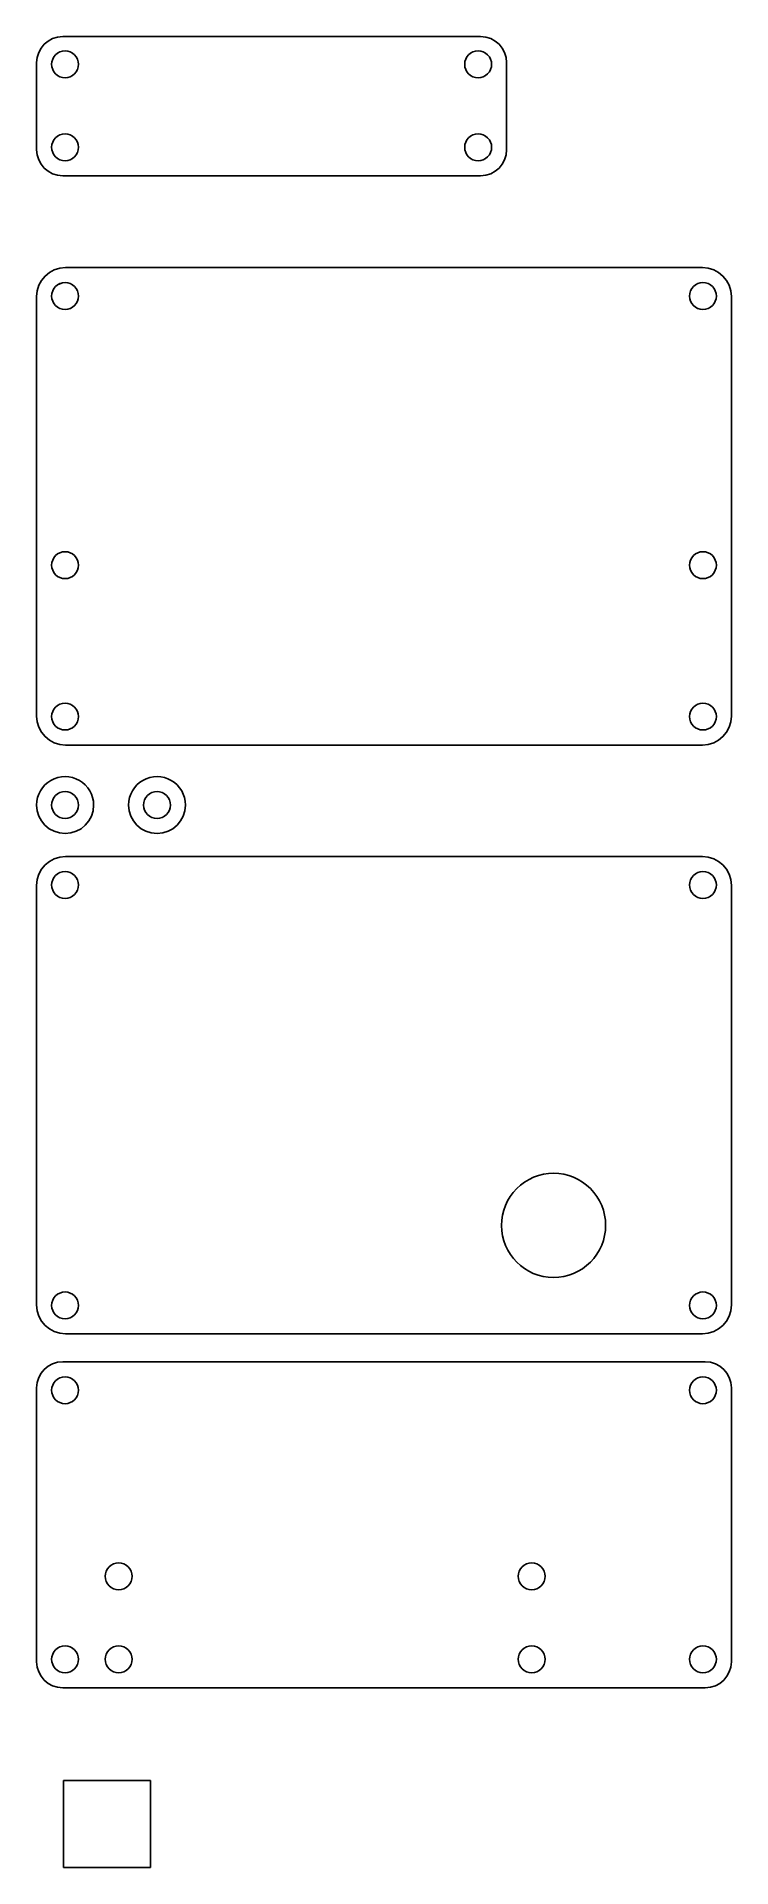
# Model space of a CAD drawing. Extents: x 16 to 96, y 31 to 242.
import ezdxf

# ---------------------------------------------------------------- set-up
doc = ezdxf.new("R2010")
doc.units = 0
doc.layers.add('Layer_1', color=7, linetype='CONTINUOUS')

msp = doc.modelspace()

# ---------------------------------------------------------------- linework, layer by layer
at = {"layer": 'Layer_1', "color": 7}
for points in [[(18.841199, 242.259598), (66.961249, 242.259598)], [(15.841199, 229.229688), (15.841199, 239.259598)], [(69.961249, 239.259598), (69.961249, 229.229688)], [(66.961249, 226.229688), (18.841199, 226.229688)], [(19.180819, 215.646354), (92.501619, 215.646354)], [(15.841199, 163.98597), (15.841199, 212.306734)], [(95.841249, 212.306734), (95.841249, 163.98597)], [(92.501619, 160.64635), (19.180819, 160.64635)], [(19.180822, 147.8002), (92.501576, 147.8002)], [(15.841199, 96.13982), (15.841199, 144.46058)], [(95.841199, 144.46058), (95.841199, 96.13982)], [(92.501576, 92.8002), (19.180822, 92.8002)], [(18.841203, 89.59181), (92.841187, 89.59181)], [(15.841199, 55.03194), (15.841199, 86.59181)], [(95.841191, 86.59181), (95.841191, 55.03194)], [(92.841187, 52.03194), (18.841203, 52.03194)]]:
    msp.add_lwpolyline(points, dxfattribs=at)
for points in [[(18.841199, 242.259598)], [(20.671189, 239.069588)], [(68.231239, 239.069588)], [(20.671189, 229.509668)], [(68.231239, 229.509668)], [(19.180819, 215.646354)], [(20.671199, 212.366354)], [(20.671255, 212.366371)], [(94.111249, 212.366354)], [(94.111261, 212.366371)], [(20.671255, 181.36651)], [(94.111261, 181.36651)], [(20.671199, 163.92634)], [(94.111249, 163.92634)], [(20.671199, 153.72605)], [(22.401199, 153.726)], [(31.254533, 153.72605)], [(32.984531, 153.726)], [(19.180822, 147.8002)], [(20.671197, 144.5202)], [(94.111203, 144.5202)], [(81.365, 105.30634)], [(20.671199, 96.08018)], [(94.111203, 96.08018)], [(18.841203, 89.59181)], [(20.671197, 86.31181)], [(94.111203, 86.31181)], [(26.8392, 64.87184)], [(74.39925, 64.87184)], [(20.671197, 55.31194)], [(26.839212, 55.31192)], [(74.39925, 55.31192)], [(94.111203, 55.31194)], [(18.947525, 41.34006), (28.947525, 41.34006), (28.947525, 31.34006), (18.947525, 31.34006)]]:
    msp.add_lwpolyline(points, close=True, dxfattribs=at)
for points in [[(15.841199, 239.259598), (15.841199, 240.921598), (17.179199, 242.259598), (18.841199, 242.259598)], [(18.025173, 240.165604), (18.315855, 240.456285), (18.710103, 240.619588), (19.121189, 240.619588)], [(19.121189, 240.619588), (19.532275, 240.619588), (19.926523, 240.456285), (20.217205, 240.165604)], [(65.131239, 239.069588), (65.131239, 239.925629), (65.825198, 240.619588), (66.681239, 240.619588)], [(66.681239, 240.619588), (67.092325, 240.619588), (67.486573, 240.456285), (67.777255, 240.165604)], [(66.961249, 242.259598), (68.623249, 242.259598), (69.961249, 240.921598), (69.961249, 239.259598)], [(17.571189, 239.069588), (17.571189, 239.480674), (17.734492, 239.874922), (18.025173, 240.165604)], [(18.025173, 237.973572), (17.734492, 238.264254), (17.571189, 238.658502), (17.571189, 239.069588)], [(20.217205, 240.165604), (20.507886, 239.874922), (20.671189, 239.480674), (20.671189, 239.069588)], [(20.671189, 239.069588), (20.671189, 238.658502), (20.507886, 238.264254), (20.217205, 237.973572)], [(66.681239, 237.519588), (65.825198, 237.519588), (65.131239, 238.213547), (65.131239, 239.069588)], [(67.777255, 240.165604), (68.067936, 239.874922), (68.231239, 239.480674), (68.231239, 239.069588)], [(68.231239, 239.069588), (68.231239, 238.658502), (68.067936, 238.264254), (67.777255, 237.973572)], [(19.121189, 237.519588), (18.710103, 237.519588), (18.315855, 237.682891), (18.025173, 237.973572)], [(20.217205, 237.973572), (19.926523, 237.682891), (19.532275, 237.519588), (19.121189, 237.519588)], [(67.777255, 237.973572), (67.486573, 237.682891), (67.092325, 237.519588), (66.681239, 237.519588)], [(17.571189, 229.509668), (17.571189, 229.920754), (17.734492, 230.315002), (18.025173, 230.605684)], [(18.025173, 230.605684), (18.315855, 230.896365), (18.710103, 231.059668), (19.121189, 231.059668)], [(19.121189, 231.059668), (19.532275, 231.059668), (19.926523, 230.896365), (20.217205, 230.605684)], [(20.217205, 230.605684), (20.507886, 230.315002), (20.671189, 229.920754), (20.671189, 229.509668)], [(65.131239, 229.509668), (65.131239, 230.365709), (65.825198, 231.059668), (66.681239, 231.059668)], [(66.681239, 231.059668), (67.092325, 231.059668), (67.486573, 230.896365), (67.777255, 230.605684)], [(67.777255, 230.605684), (68.067936, 230.315002), (68.231239, 229.920754), (68.231239, 229.509668)], [(18.841199, 226.229688), (17.179199, 226.229688), (15.841199, 227.567688), (15.841199, 229.229688)], [(18.025173, 228.413652), (17.734492, 228.704334), (17.571189, 229.098582), (17.571189, 229.509668)], [(19.121189, 227.959668), (18.710103, 227.959668), (18.315855, 228.122971), (18.025173, 228.413652)], [(20.217205, 228.413652), (19.926523, 228.122971), (19.532275, 227.959668), (19.121189, 227.959668)], [(20.671189, 229.509668), (20.671189, 229.098582), (20.507886, 228.704334), (20.217205, 228.413652)], [(66.681239, 227.959668), (65.825198, 227.959668), (65.131239, 228.653627), (65.131239, 229.509668)], [(67.777255, 228.413652), (67.486573, 228.122971), (67.092325, 227.959668), (66.681239, 227.959668)], [(69.961249, 229.229688), (69.961249, 227.567688), (68.623249, 226.229688), (66.961249, 226.229688)], [(68.231239, 229.509668), (68.231239, 229.098582), (68.067936, 228.704334), (67.777255, 228.413652)], [(15.841199, 212.306734), (15.841199, 214.156884), (17.330669, 215.646354), (19.180819, 215.646354)], [(92.501619, 215.646354), (94.351769, 215.646354), (95.841249, 214.156884), (95.841249, 212.306734)], [(17.571199, 212.366354), (17.571199, 212.77744), (17.734502, 213.171688), (18.025183, 213.46237)], [(17.571255, 212.366371), (17.571255, 213.222412), (18.265214, 213.916371), (19.121255, 213.916371)], [(18.025183, 213.46237), (18.315865, 213.753051), (18.710113, 213.916354), (19.121199, 213.916354)], [(19.121199, 213.916354), (19.532285, 213.916354), (19.926533, 213.753051), (20.217215, 213.46237)], [(19.121255, 213.916371), (19.532341, 213.916371), (19.926589, 213.753068), (20.217271, 213.462387)], [(20.217215, 213.46237), (20.507896, 213.171688), (20.671199, 212.77744), (20.671199, 212.366354)], [(20.217271, 213.462387), (20.507952, 213.171705), (20.671255, 212.777457), (20.671255, 212.366371)], [(91.011249, 212.366354), (91.011249, 212.77744), (91.174552, 213.171688), (91.465233, 213.46237)], [(91.011261, 212.366371), (91.011261, 212.777457), (91.174564, 213.171705), (91.465245, 213.462387)], [(91.465233, 213.46237), (91.755915, 213.753051), (92.150163, 213.916354), (92.561249, 213.916354)], [(91.465245, 213.462387), (91.755927, 213.753068), (92.150175, 213.916371), (92.561261, 213.916371)], [(92.561249, 213.916354), (92.972335, 213.916354), (93.366583, 213.753051), (93.657265, 213.46237)], [(92.561261, 213.916371), (92.972347, 213.916371), (93.366595, 213.753068), (93.657277, 213.462387)], [(93.657265, 213.46237), (93.947946, 213.171688), (94.111249, 212.77744), (94.111249, 212.366354)], [(93.657277, 213.462387), (93.947958, 213.171705), (94.111261, 212.777457), (94.111261, 212.366371)], [(18.025183, 211.270338), (17.734502, 211.56102), (17.571199, 211.955268), (17.571199, 212.366354)], [(19.121255, 210.816374), (18.265215, 210.816374), (17.571257, 211.510331), (17.571255, 212.366371)], [(19.121199, 210.816354), (18.710113, 210.816354), (18.315865, 210.979657), (18.025183, 211.270338)], [(20.217215, 211.270338), (19.926533, 210.979657), (19.532285, 210.816354), (19.121199, 210.816354)], [(20.671255, 212.366371), (20.671253, 211.510331), (19.977295, 210.816374), (19.121255, 210.816374)], [(20.671199, 212.366354), (20.671199, 211.955268), (20.507896, 211.56102), (20.217215, 211.270338)], [(91.465233, 211.270338), (91.174552, 211.56102), (91.011249, 211.955268), (91.011249, 212.366354)], [(92.561261, 210.816374), (91.705221, 210.816374), (91.011263, 211.510331), (91.011261, 212.366371)], [(92.561249, 210.816354), (92.150163, 210.816354), (91.755915, 210.979657), (91.465233, 211.270338)], [(93.657265, 211.270338), (93.366583, 210.979657), (92.972335, 210.816354), (92.561249, 210.816354)], [(94.111261, 212.366371), (94.111259, 211.510331), (93.417301, 210.816374), (92.561261, 210.816374)], [(94.111249, 212.366354), (94.111249, 211.955268), (93.947946, 211.56102), (93.657265, 211.270338)], [(17.571255, 181.36651), (17.571255, 181.777596), (17.734558, 182.171844), (18.025239, 182.462526)], [(18.025239, 182.462526), (18.315921, 182.753207), (18.710169, 182.91651), (19.121255, 182.91651)], [(19.121255, 182.91651), (19.532341, 182.91651), (19.926589, 182.753207), (20.217271, 182.462526)], [(20.217271, 182.462526), (20.507952, 182.171844), (20.671255, 181.777596), (20.671255, 181.36651)], [(91.011261, 181.36651), (91.011261, 181.777596), (91.174564, 182.171844), (91.465245, 182.462526)], [(91.465245, 182.462526), (91.755927, 182.753207), (92.150175, 182.91651), (92.561261, 182.91651)], [(92.561261, 182.91651), (92.972347, 182.91651), (93.366595, 182.753207), (93.657277, 182.462526)], [(93.657277, 182.462526), (93.947958, 182.171844), (94.111261, 181.777596), (94.111261, 181.36651)], [(18.025239, 180.270494), (17.734558, 180.561176), (17.571255, 180.955424), (17.571255, 181.36651)], [(19.121255, 179.81651), (18.710169, 179.81651), (18.315921, 179.979813), (18.025239, 180.270494)], [(20.217271, 180.270494), (19.926589, 179.979813), (19.532341, 179.81651), (19.121255, 179.81651)], [(20.671255, 181.36651), (20.671255, 180.955424), (20.507952, 180.561176), (20.217271, 180.270494)], [(91.465245, 180.270494), (91.174564, 180.561176), (91.011261, 180.955424), (91.011261, 181.36651)], [(92.561261, 179.81651), (92.150175, 179.81651), (91.755927, 179.979813), (91.465245, 180.270494)], [(93.657277, 180.270494), (93.366595, 179.979813), (92.972347, 179.81651), (92.561261, 179.81651)], [(94.111261, 181.36651), (94.111261, 180.955424), (93.947958, 180.561176), (93.657277, 180.270494)], [(17.571199, 163.92634), (17.571199, 164.337426), (17.734502, 164.731674), (18.025183, 165.022356)], [(18.025183, 165.022356), (18.315865, 165.313037), (18.710113, 165.47634), (19.121199, 165.47634)], [(19.121199, 165.47634), (19.532285, 165.47634), (19.926533, 165.313037), (20.217215, 165.022356)], [(20.217215, 165.022356), (20.507896, 164.731674), (20.671199, 164.337426), (20.671199, 163.92634)], [(91.011249, 163.92634), (91.011249, 164.337426), (91.174552, 164.731674), (91.465233, 165.022356)], [(91.465233, 165.022356), (91.755915, 165.313037), (92.150163, 165.47634), (92.561249, 165.47634)], [(92.561249, 165.47634), (92.972335, 165.47634), (93.366583, 165.313037), (93.657265, 165.022356)], [(93.657265, 165.022356), (93.947946, 164.731674), (94.111249, 164.337426), (94.111249, 163.92634)], [(19.180819, 160.64635), (17.330669, 160.64635), (15.841199, 162.13582), (15.841199, 163.98597)], [(18.025183, 162.830324), (17.734502, 163.121006), (17.571199, 163.515254), (17.571199, 163.92634)], [(19.121199, 162.37634), (18.710113, 162.37634), (18.315865, 162.539643), (18.025183, 162.830324)], [(20.217215, 162.830324), (19.926533, 162.539643), (19.532285, 162.37634), (19.121199, 162.37634)], [(20.671199, 163.92634), (20.671199, 163.515254), (20.507896, 163.121006), (20.217215, 162.830324)], [(91.465233, 162.830324), (91.174552, 163.121006), (91.011249, 163.515254), (91.011249, 163.92634)], [(92.561249, 162.37634), (92.150163, 162.37634), (91.755915, 162.539643), (91.465233, 162.830324)], [(95.841249, 163.98597), (95.841249, 162.13582), (94.351769, 160.64635), (92.501619, 160.64635)], [(93.657265, 162.830324), (93.366583, 162.539643), (92.972335, 162.37634), (92.561249, 162.37634)], [(94.111249, 163.92634), (94.111249, 163.515254), (93.947946, 163.121006), (93.657265, 162.830324)], [(15.841199, 153.726), (15.841199, 154.897831), (16.466363, 155.980648), (17.481199, 156.566563)], [(17.481199, 156.566563), (18.496035, 157.152479), (19.746363, 157.152479), (20.761199, 156.566563)], [(20.761199, 156.566563), (21.776035, 155.980648), (22.401199, 154.897831), (22.401199, 153.726)], [(26.424531, 153.726), (26.424531, 154.897831), (27.049695, 155.980648), (28.064531, 156.566563)], [(28.064531, 156.566563), (29.079367, 157.152479), (30.329695, 157.152479), (31.344531, 156.566563)], [(31.344531, 156.566563), (32.359367, 155.980648), (32.984531, 154.897831), (32.984531, 153.726)], [(17.571199, 153.72605), (17.571199, 154.137136), (17.734502, 154.531384), (18.025183, 154.822066)], [(18.025183, 154.822066), (18.315865, 155.112747), (18.710113, 155.27605), (19.121199, 155.27605)], [(19.121199, 155.27605), (19.532285, 155.27605), (19.926533, 155.112747), (20.217215, 154.822066)], [(20.217215, 154.822066), (20.507896, 154.531384), (20.671199, 154.137136), (20.671199, 153.72605)], [(28.154533, 153.72605), (28.154533, 154.137136), (28.317836, 154.531384), (28.608517, 154.822066)], [(28.608517, 154.822066), (28.899199, 155.112747), (29.293447, 155.27605), (29.704533, 155.27605)], [(29.704533, 155.27605), (30.115619, 155.27605), (30.509867, 155.112747), (30.800549, 154.822066)], [(30.800549, 154.822066), (31.09123, 154.531384), (31.254533, 154.137136), (31.254533, 153.72605)], [(19.121199, 150.446), (17.309705, 150.446), (15.841199, 151.914506), (15.841199, 153.726)], [(18.025183, 152.630034), (17.734502, 152.920716), (17.571199, 153.314964), (17.571199, 153.72605)], [(19.121199, 152.17605), (18.710113, 152.17605), (18.315865, 152.339353), (18.025183, 152.630034)], [(22.401199, 153.726), (22.401199, 151.914506), (20.932693, 150.446), (19.121199, 150.446)], [(20.217215, 152.630034), (19.926533, 152.339353), (19.532285, 152.17605), (19.121199, 152.17605)], [(20.671199, 153.72605), (20.671199, 153.314964), (20.507896, 152.920716), (20.217215, 152.630034)], [(29.704531, 150.446), (27.893037, 150.446), (26.424531, 151.914506), (26.424531, 153.726)], [(28.608517, 152.630034), (28.317836, 152.920716), (28.154533, 153.314964), (28.154533, 153.72605)], [(29.704533, 152.17605), (29.293447, 152.17605), (28.899199, 152.339353), (28.608517, 152.630034)], [(32.984531, 153.726), (32.984531, 151.914506), (31.516025, 150.446), (29.704531, 150.446)], [(30.800549, 152.630034), (30.509867, 152.339353), (30.115619, 152.17605), (29.704533, 152.17605)], [(31.254533, 153.72605), (31.254533, 153.314964), (31.09123, 152.920716), (30.800549, 152.630034)], [(15.841199, 144.46058), (15.841199, 146.31073), (17.330671, 147.8002), (19.180822, 147.8002)], [(92.501576, 147.8002), (94.351727, 147.8002), (95.841199, 146.31073), (95.841199, 144.46058)], [(17.571197, 144.5202), (17.571197, 144.931286), (17.7345, 145.325534), (18.025181, 145.616216)], [(18.025181, 145.616216), (18.315863, 145.906897), (18.710111, 146.0702), (19.121197, 146.0702)], [(19.121197, 146.0702), (19.532283, 146.0702), (19.926531, 145.906897), (20.217213, 145.616216)], [(20.217213, 145.616216), (20.507894, 145.325534), (20.671197, 144.931286), (20.671197, 144.5202)], [(91.011203, 144.5202), (91.011203, 144.931286), (91.174506, 145.325534), (91.465187, 145.616216)], [(91.465187, 145.616216), (91.755869, 145.906897), (92.150117, 146.0702), (92.561203, 146.0702)], [(92.561203, 146.0702), (92.972289, 146.0702), (93.366537, 145.906897), (93.657219, 145.616216)], [(93.657219, 145.616216), (93.9479, 145.325534), (94.111203, 144.931286), (94.111203, 144.5202)], [(18.025181, 143.424184), (17.7345, 143.714866), (17.571197, 144.109114), (17.571197, 144.5202)], [(20.671197, 144.5202), (20.671197, 144.109114), (20.507894, 143.714866), (20.217213, 143.424184)], [(91.465187, 143.424184), (91.174506, 143.714866), (91.011203, 144.109114), (91.011203, 144.5202)], [(94.111203, 144.5202), (94.111203, 144.109114), (93.9479, 143.714866), (93.657219, 143.424184)], [(19.121197, 142.9702), (18.710111, 142.9702), (18.315863, 143.133503), (18.025181, 143.424184)], [(20.217213, 143.424184), (19.926531, 143.133503), (19.532283, 142.9702), (19.121197, 142.9702)], [(92.561203, 142.9702), (92.150117, 142.9702), (91.755869, 143.133503), (91.465187, 143.424184)], [(93.657219, 143.424184), (93.366537, 143.133503), (92.972289, 142.9702), (92.561203, 142.9702)], [(71.122359, 109.548981), (72.247578, 110.674199), (73.773701, 111.30634), (75.365, 111.30634)], [(75.365, 111.30634), (76.956299, 111.30634), (78.482422, 110.674199), (79.607641, 109.548981)], [(69.365, 105.30634), (69.365, 106.897639), (69.997141, 108.423762), (71.122359, 109.548981)], [(79.607641, 109.548981), (80.732859, 108.423762), (81.365, 106.897639), (81.365, 105.30634)], [(75.365, 99.30634), (72.051292, 99.30634), (69.365, 101.992632), (69.365, 105.30634)], [(81.365, 105.30634), (81.365, 103.715041), (80.732859, 102.188918), (79.607641, 101.063699)], [(79.607641, 101.063699), (78.482422, 99.938481), (76.956299, 99.30634), (75.365, 99.30634)], [(17.571199, 96.08018), (17.571199, 96.491266), (17.734502, 96.885514), (18.025183, 97.176196)], [(18.025183, 97.176196), (18.315865, 97.466877), (18.710113, 97.63018), (19.121199, 97.63018)], [(19.121199, 97.63018), (19.532285, 97.63018), (19.926533, 97.466877), (20.217215, 97.176196)], [(20.217215, 97.176196), (20.507896, 96.885514), (20.671199, 96.491266), (20.671199, 96.08018)], [(91.011203, 96.08018), (91.011203, 96.491266), (91.174506, 96.885514), (91.465187, 97.176196)], [(91.465187, 97.176196), (91.755869, 97.466877), (92.150117, 97.63018), (92.561203, 97.63018)], [(92.561203, 97.63018), (92.972289, 97.63018), (93.366537, 97.466877), (93.657219, 97.176196)], [(93.657219, 97.176196), (93.9479, 96.885514), (94.111203, 96.491266), (94.111203, 96.08018)], [(19.180822, 92.8002), (17.330671, 92.8002), (15.841199, 94.28967), (15.841199, 96.13982)], [(18.025183, 94.984164), (17.734502, 95.274846), (17.571199, 95.669094), (17.571199, 96.08018)], [(19.121199, 94.53018), (18.710113, 94.53018), (18.315865, 94.693483), (18.025183, 94.984164)], [(20.217215, 94.984164), (19.926533, 94.693483), (19.532285, 94.53018), (19.121199, 94.53018)], [(20.671199, 96.08018), (20.671199, 95.669094), (20.507896, 95.274846), (20.217215, 94.984164)], [(91.465187, 94.984164), (91.174506, 95.274846), (91.011203, 95.669094), (91.011203, 96.08018)], [(92.561203, 94.53018), (92.150117, 94.53018), (91.755869, 94.693483), (91.465187, 94.984164)], [(95.841199, 96.13982), (95.841199, 94.28967), (94.351727, 92.8002), (92.501576, 92.8002)], [(93.657219, 94.984164), (93.366537, 94.693483), (92.972289, 94.53018), (92.561203, 94.53018)], [(94.111203, 96.08018), (94.111203, 95.669094), (93.9479, 95.274846), (93.657219, 94.984164)], [(15.841199, 86.59181), (15.841199, 88.25381), (17.179201, 89.59181), (18.841203, 89.59181)], [(92.841187, 89.59181), (94.503189, 89.59181), (95.841191, 88.25381), (95.841191, 86.59181)], [(17.571197, 86.31181), (17.571197, 86.722896), (17.7345, 87.117144), (18.025181, 87.407826)], [(18.025181, 87.407826), (18.315863, 87.698507), (18.710111, 87.86181), (19.121197, 87.86181)], [(19.121197, 87.86181), (19.532283, 87.86181), (19.926531, 87.698507), (20.217213, 87.407826)], [(20.217213, 87.407826), (20.507894, 87.117144), (20.671197, 86.722896), (20.671197, 86.31181)], [(91.011203, 86.31181), (91.011203, 86.722896), (91.174506, 87.117144), (91.465187, 87.407826)], [(91.465187, 87.407826), (91.755869, 87.698507), (92.150117, 87.86181), (92.561203, 87.86181)], [(92.561203, 87.86181), (92.972289, 87.86181), (93.366537, 87.698507), (93.657219, 87.407826)], [(93.657219, 87.407826), (93.9479, 87.117144), (94.111203, 86.722896), (94.111203, 86.31181)], [(18.025181, 85.215794), (17.7345, 85.506476), (17.571197, 85.900724), (17.571197, 86.31181)], [(19.121197, 84.76181), (18.710111, 84.76181), (18.315863, 84.925113), (18.025181, 85.215794)], [(20.217213, 85.215794), (19.926531, 84.925113), (19.532283, 84.76181), (19.121197, 84.76181)], [(20.671197, 86.31181), (20.671197, 85.900724), (20.507894, 85.506476), (20.217213, 85.215794)], [(91.465187, 85.215794), (91.174506, 85.506476), (91.011203, 85.900724), (91.011203, 86.31181)], [(92.561203, 84.76181), (92.150117, 84.76181), (91.755869, 84.925113), (91.465187, 85.215794)], [(93.657219, 85.215794), (93.366537, 84.925113), (92.972289, 84.76181), (92.561203, 84.76181)], [(94.111203, 86.31181), (94.111203, 85.900724), (93.9479, 85.506476), (93.657219, 85.215794)], [(23.7392, 64.87184), (23.7392, 65.282926), (23.902503, 65.677174), (24.193184, 65.967856)], [(24.193184, 65.967856), (24.483866, 66.258537), (24.878114, 66.42184), (25.2892, 66.42184)], [(25.2892, 66.42184), (25.700286, 66.42184), (26.094534, 66.258537), (26.385216, 65.967856)], [(26.385216, 65.967856), (26.675897, 65.677174), (26.8392, 65.282926), (26.8392, 64.87184)], [(71.29925, 64.87184), (71.29925, 65.282926), (71.462553, 65.677174), (71.753234, 65.967856)], [(71.753234, 65.967856), (72.043916, 66.258537), (72.438164, 66.42184), (72.84925, 66.42184)], [(72.84925, 66.42184), (73.260336, 66.42184), (73.654584, 66.258537), (73.945266, 65.967856)], [(73.945266, 65.967856), (74.235947, 65.677174), (74.39925, 65.282926), (74.39925, 64.87184)], [(24.193184, 63.775824), (23.902503, 64.066506), (23.7392, 64.460754), (23.7392, 64.87184)], [(25.2892, 63.32184), (24.878114, 63.32184), (24.483866, 63.485143), (24.193184, 63.775824)], [(26.385216, 63.775824), (26.094534, 63.485143), (25.700286, 63.32184), (25.2892, 63.32184)], [(26.8392, 64.87184), (26.8392, 64.460754), (26.675897, 64.066506), (26.385216, 63.775824)], [(71.753234, 63.775824), (71.462553, 64.066506), (71.29925, 64.460754), (71.29925, 64.87184)], [(72.84925, 63.32184), (72.438164, 63.32184), (72.043916, 63.485143), (71.753234, 63.775824)], [(73.945266, 63.775824), (73.654584, 63.485143), (73.260336, 63.32184), (72.84925, 63.32184)], [(74.39925, 64.87184), (74.39925, 64.460754), (74.235947, 64.066506), (73.945266, 63.775824)], [(18.841203, 52.03194), (17.179201, 52.03194), (15.841199, 53.36994), (15.841199, 55.03194)], [(17.571197, 55.31194), (17.571197, 55.723026), (17.7345, 56.117274), (18.025181, 56.407956)], [(18.025181, 54.215924), (17.7345, 54.506606), (17.571197, 54.900854), (17.571197, 55.31194)], [(18.025181, 56.407956), (18.315863, 56.698637), (18.710111, 56.86194), (19.121197, 56.86194)], [(19.121197, 56.86194), (19.532283, 56.86194), (19.926531, 56.698637), (20.217213, 56.407956)], [(20.217213, 56.407956), (20.507894, 56.117274), (20.671197, 55.723026), (20.671197, 55.31194)], [(20.671197, 55.31194), (20.671197, 54.900854), (20.507894, 54.506606), (20.217213, 54.215924)], [(23.739212, 55.31192), (23.739212, 55.723006), (23.902515, 56.117254), (24.193196, 56.407936)], [(24.193196, 54.215904), (23.902515, 54.506586), (23.739212, 54.900834), (23.739212, 55.31192)], [(24.193196, 56.407936), (24.483878, 56.698617), (24.878126, 56.86192), (25.289212, 56.86192)], [(25.289212, 56.86192), (25.700298, 56.86192), (26.094546, 56.698617), (26.385228, 56.407936)], [(26.385228, 56.407936), (26.675909, 56.117254), (26.839212, 55.723006), (26.839212, 55.31192)], [(26.839212, 55.31192), (26.839212, 54.900834), (26.675909, 54.506586), (26.385228, 54.215904)], [(71.29925, 55.31192), (71.29925, 55.723006), (71.462553, 56.117254), (71.753234, 56.407936)], [(71.753234, 54.215904), (71.462553, 54.506586), (71.29925, 54.900834), (71.29925, 55.31192)], [(71.753234, 56.407936), (72.043916, 56.698617), (72.438164, 56.86192), (72.84925, 56.86192)], [(72.84925, 56.86192), (73.260336, 56.86192), (73.654584, 56.698617), (73.945266, 56.407936)], [(73.945266, 56.407936), (74.235947, 56.117254), (74.39925, 55.723006), (74.39925, 55.31192)], [(74.39925, 55.31192), (74.39925, 54.900834), (74.235947, 54.506586), (73.945266, 54.215904)], [(91.011203, 55.31194), (91.011203, 55.723026), (91.174506, 56.117274), (91.465187, 56.407956)], [(91.465187, 54.215924), (91.174506, 54.506606), (91.011203, 54.900854), (91.011203, 55.31194)], [(91.465187, 56.407956), (91.755869, 56.698637), (92.150117, 56.86194), (92.561203, 56.86194)], [(92.561203, 56.86194), (92.972289, 56.86194), (93.366537, 56.698637), (93.657219, 56.407956)], [(95.841191, 55.03194), (95.841191, 53.36994), (94.503189, 52.03194), (92.841187, 52.03194)], [(93.657219, 56.407956), (93.9479, 56.117274), (94.111203, 55.723026), (94.111203, 55.31194)], [(94.111203, 55.31194), (94.111203, 54.900854), (93.9479, 54.506606), (93.657219, 54.215924)], [(19.121197, 53.76194), (18.710111, 53.76194), (18.315863, 53.925243), (18.025181, 54.215924)], [(20.217213, 54.215924), (19.926531, 53.925243), (19.532283, 53.76194), (19.121197, 53.76194)], [(25.289212, 53.76192), (24.878126, 53.76192), (24.483878, 53.925223), (24.193196, 54.215904)], [(26.385228, 54.215904), (26.094546, 53.925223), (25.700298, 53.76192), (25.289212, 53.76192)], [(72.84925, 53.76192), (72.438164, 53.76192), (72.043916, 53.925223), (71.753234, 54.215904)], [(73.945266, 54.215904), (73.654584, 53.925223), (73.260336, 53.76192), (72.84925, 53.76192)], [(92.561203, 53.76194), (92.150117, 53.76194), (91.755869, 53.925243), (91.465187, 54.215924)], [(93.657219, 54.215924), (93.366537, 53.925243), (92.972289, 53.76194), (92.561203, 53.76194)]]:
    msp.add_open_spline(points, degree=3, dxfattribs=at)

doc.saveas('drawing.dxf')
